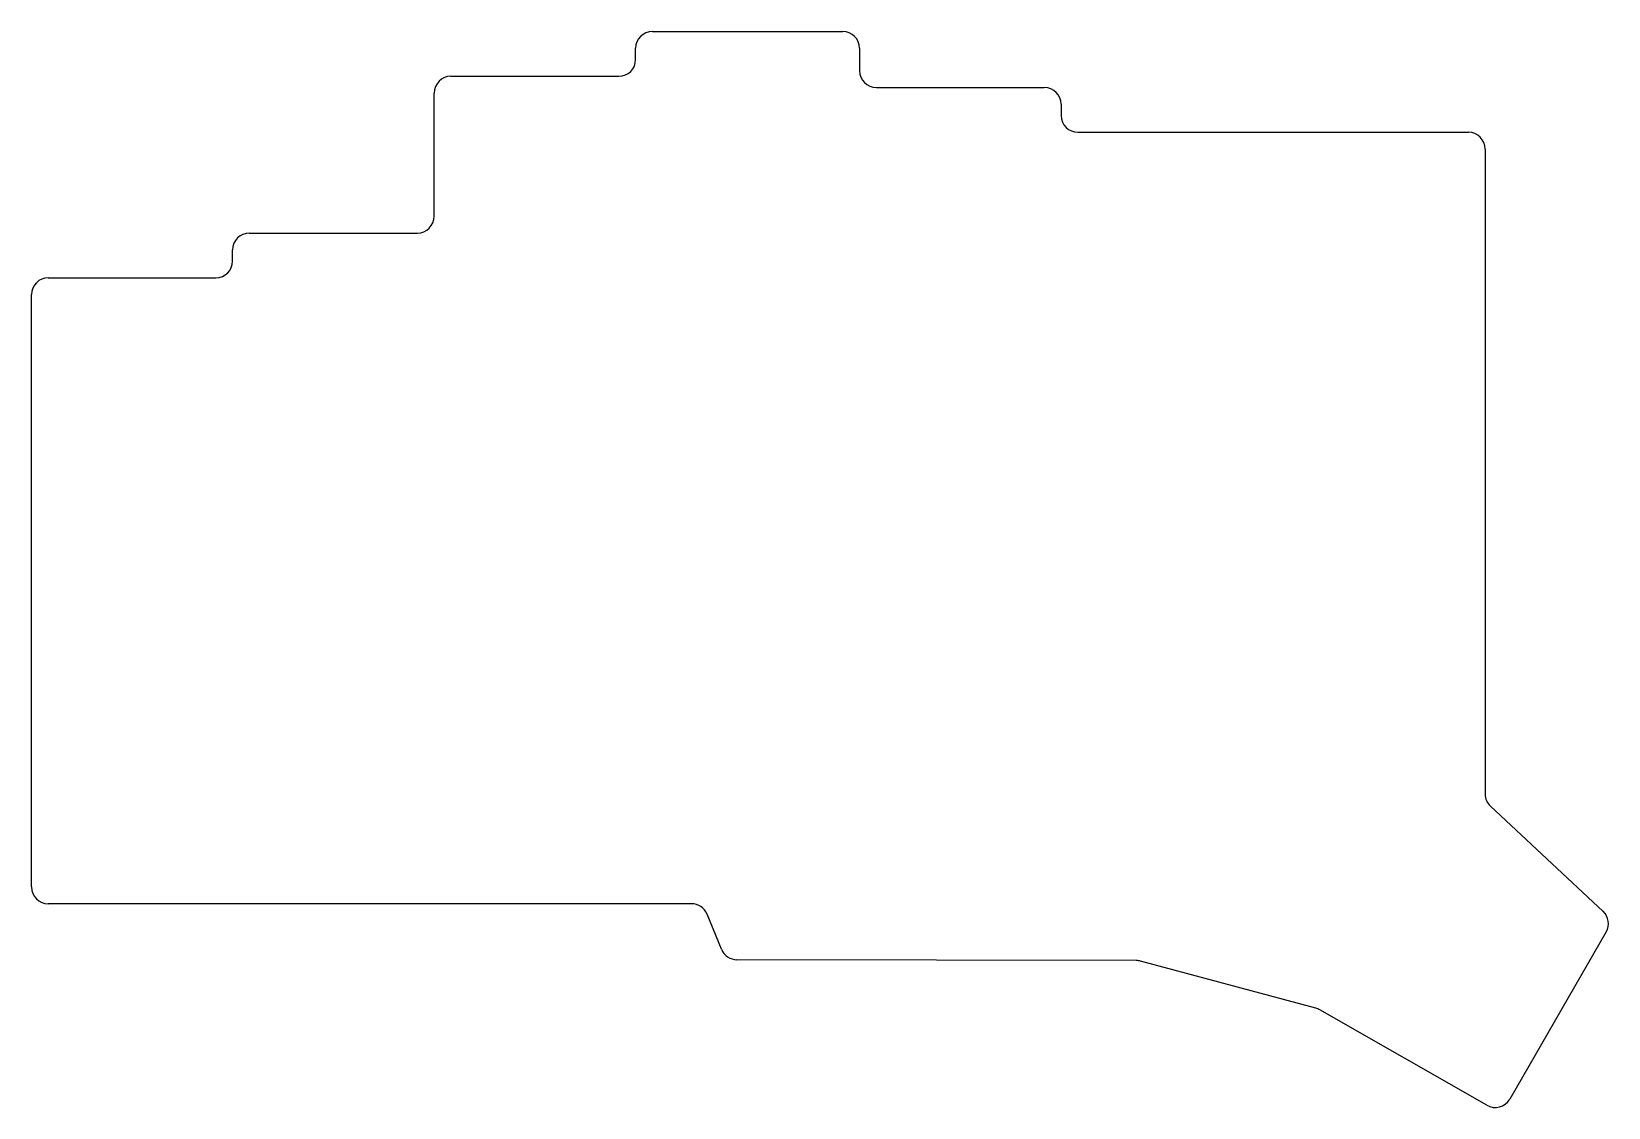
# Model space of a CAD drawing. Header units: millimetres. Extents: x -10 to 131, y -10 to 86.
import ezdxf

# ---------------------------------------------------------------- set-up
doc = ezdxf.new("R2010")
doc.units = ezdxf.units.MM

msp = doc.modelspace()

# ---------------------------------------------------------------- linework, layer by layer
for p, q in [((45.5, 85.96), (62.5, 85.96)), ((44, 83.46), (44, 84.46)), ((64, 84.46), (64, 82.46)), ((27.5, 81.96), (42.5, 81.96)), ((26, 69.46), (26, 80.46)), ((65.5, 80.96), (80.5, 80.96)), ((82, 79.46), (82, 78.46)), ((83.5, 76.96), (118.38, 76.96)), ((119.88, 75.46), (119.88, 17.85)), ((9.5, 67.96), (24.5, 67.96)), ((8, 65.46), (8, 66.46)), ((-8.46, 63.96), (6.5, 63.96)), ((-9.96, 9.54), (-9.96, 62.46)), ((120.36, 16.76), (130.42, 7.36)), ((48.99, 8.04), (-8.46, 8.04)), ((51.66, 3.97), (50.38, 7.11)), ((130.69, 5.52), (122.07, -9.41)), ((88.71, 2.96), (53.05, 3.04)), ((104.76, -1.29), (89.1, 2.91)), ((120.03, -9.96), (105.11, -1.43))]:
    msp.add_line(p, q)
for centre, start, end in [((45.5, 84.46), 90, 180), ((62.5, 84.46), 0, 90), ((42.5, 83.46), 270, 0), ((27.5, 80.46), 90, 180), ((65.5, 82.46), 180, 270), ((80.5, 79.46), 0, 90), ((83.5, 78.46), 180, 270), ((118.38, 75.46), 0, 90), ((24.5, 69.46), 270, 0), ((9.5, 66.46), 90, 180), ((6.5, 65.46), 270, 0), ((-8.46, 62.46), 90, 180), ((121.38, 17.85), 180, 226.9618), ((-8.46, 9.54), 180, 270), ((48.99, 6.54), 22.1955, 90), ((129.39, 6.27), 330, 46.9618), ((53.05, 4.54), 202.1955, 269.8752), ((88.71, 1.46), 75, 89.8752), ((104.37, -2.74), 60.2439, 75), ((120.77, -8.66), 240.2439, 330)]:
    msp.add_arc(centre, 1.5, start, end)

doc.saveas('drawing.dxf')
